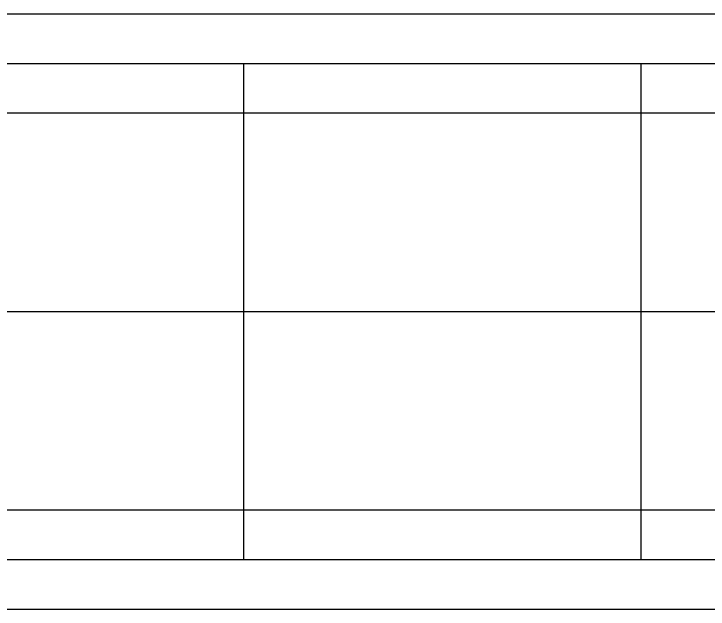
# Model space of a CAD drawing. Extents: x -341000 to 1341000, y 175 to 1868317.
# Drawn here: x 928410 to 963379, y 985000 to 1015000 of the extents above; entities that cross this region are included whole.
import ezdxf

# ---------------------------------------------------------------- set-up
doc = ezdxf.new("R2010")
doc.units = 0
doc.layers.add('Level 1', color=7, linetype='Continuous')
doc.layers.add('Level 7', color=7, linetype='Continuous')

# ---------------------------------------------------------------- blocks, each defined once
blk = doc.blocks.new('COMPRS0004')
at = {"layer": 'Level 7'}
for p, q in [((440000, -12500), (440000, 12500)), ((460000, -12500), (460000, 12500))]:
    blk.add_line(p, q, dxfattribs=at)

msp = doc.modelspace()

# ---------------------------------------------------------------- linework, layer by layer
at = {"layer": 'Level 1'}
msp.add_lwpolyline([(-259000, 1000000), (1259000, 1000000)], dxfattribs=at)
at = {"layer": 'Level 7'}
for p, q in [((0, 1015000), (999900, 1015000)), ((0, 1012500), (999900, 1012500)), ((999900, 1010000), (850002, 1010000)), ((94106, 990000), (999900, 990000)), ((94106, 987500), (999900, 987500)), ((94106, 985000), (999900, 985000))]:
    msp.add_line(p, q, dxfattribs=at)

# ---------------------------------------------------------------- block references
msp.add_blockref('COMPRS0004', (500000, 1000000), dxfattribs=at)

doc.saveas('drawing.dxf')
